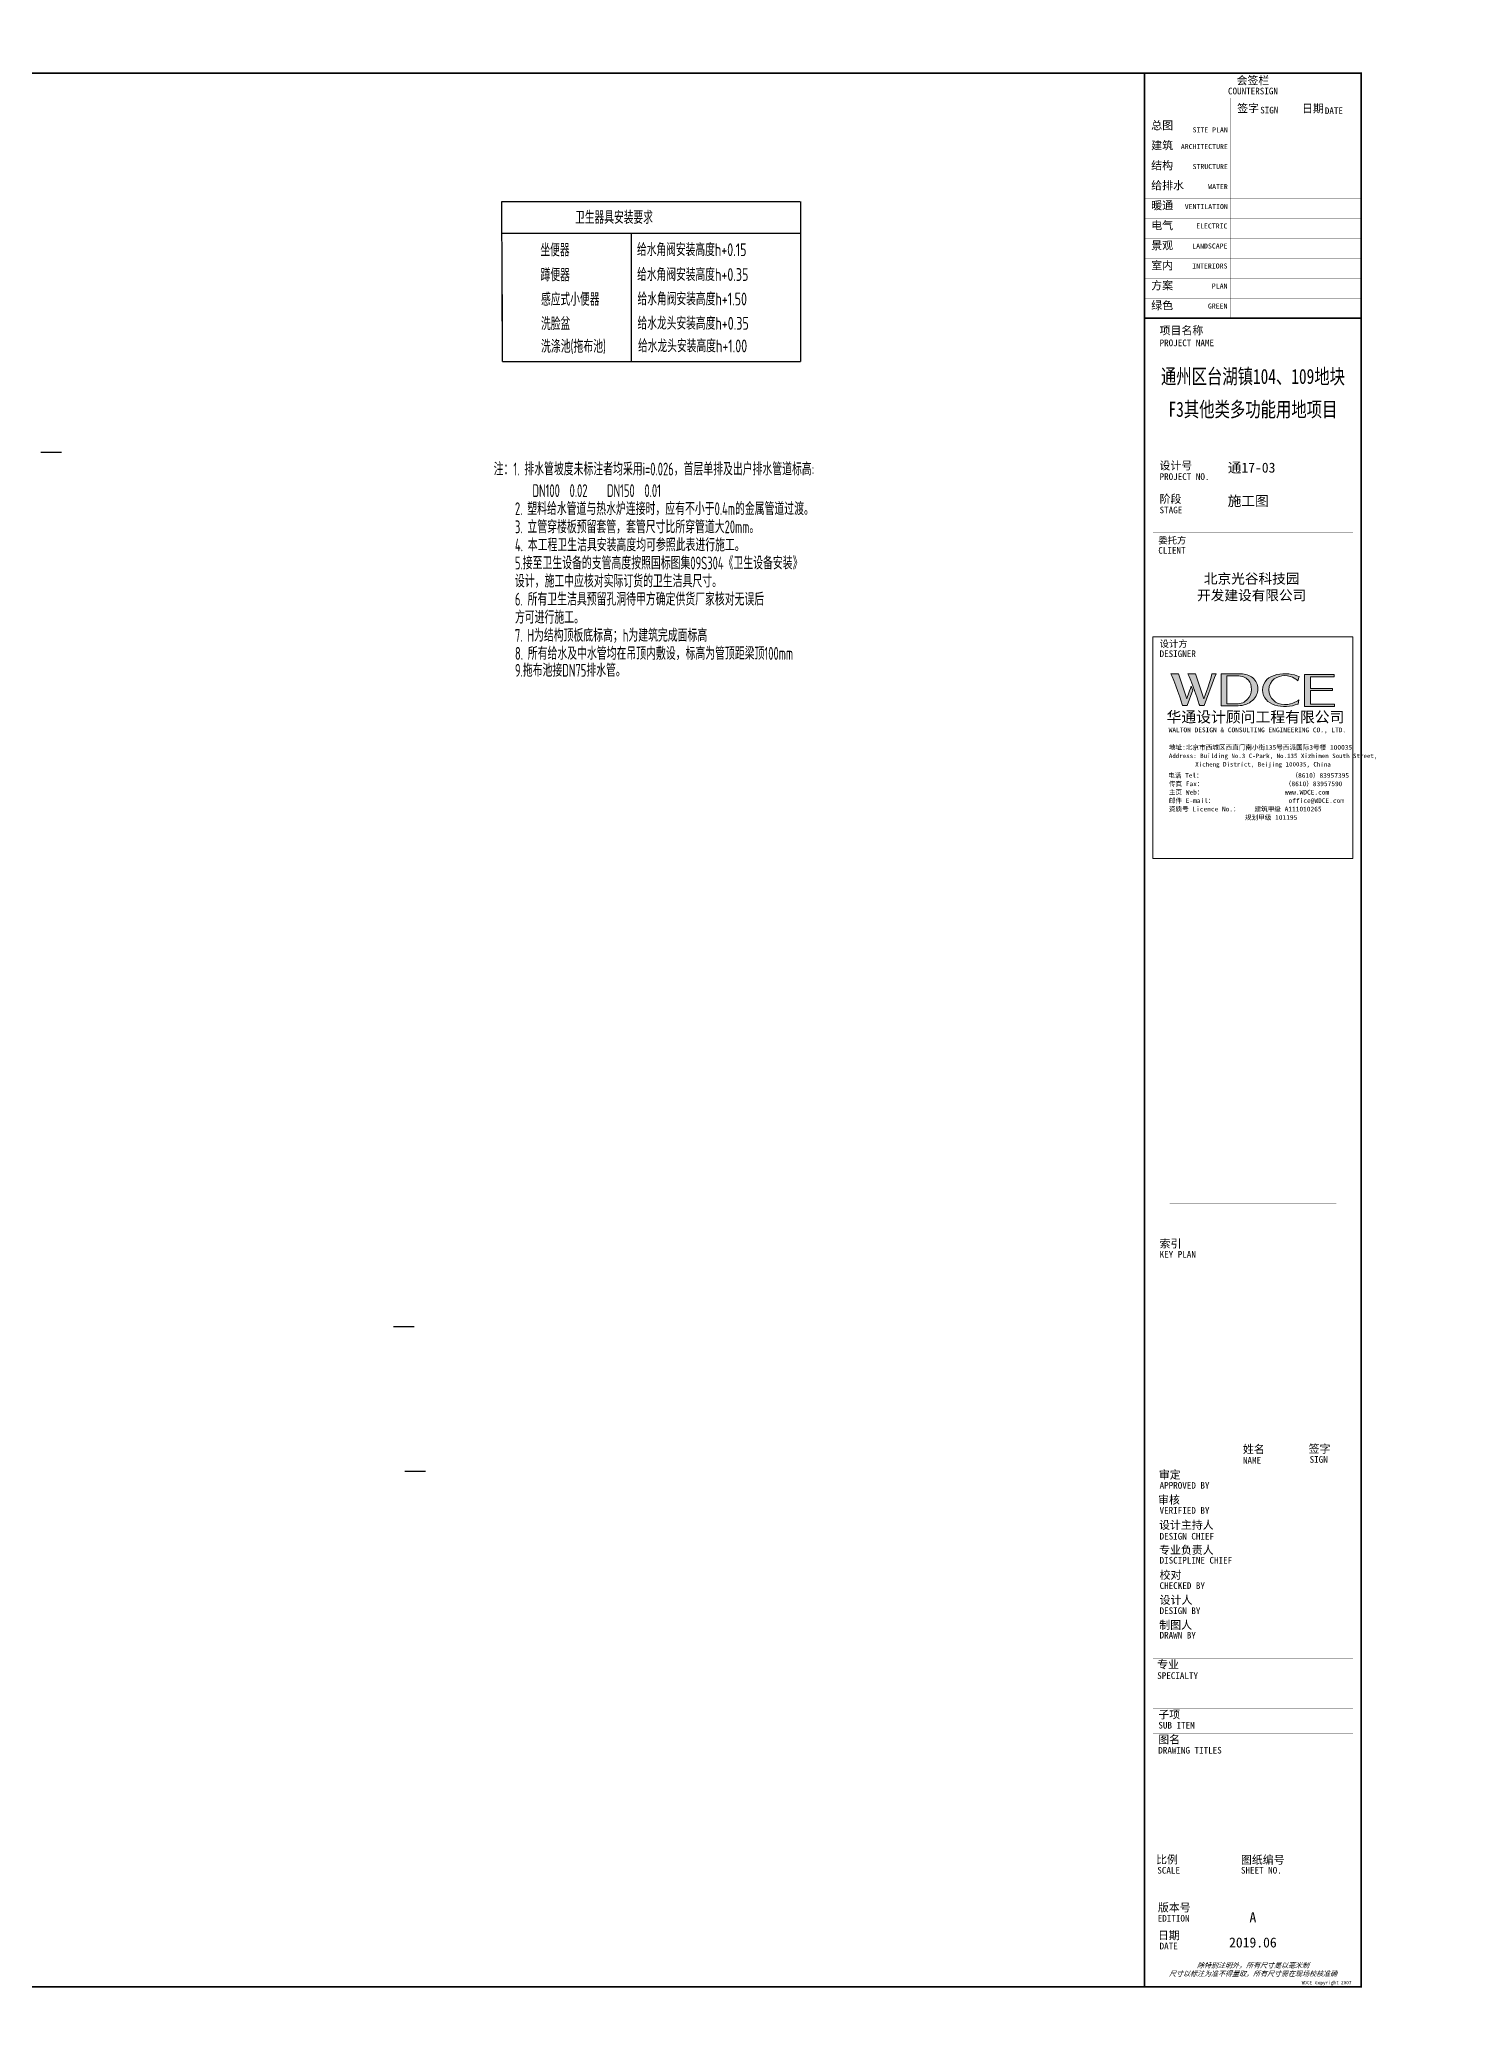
# Model space of a CAD drawing. Extents: x 175123 to 254035, y 15257 to 44959.
# Drawn here: x 196854 to 217965, y 15257 to 44959 of the extents above; entities that cross this region are included whole.
import ezdxf
from ezdxf.enums import TextEntityAlignment as Align
from ezdxf.xclip import XClip

# ---------------------------------------------------------------- set-up
doc = ezdxf.new("R2010")
doc.units = 0
doc.header["$LTSCALE"] = 1000
doc.header["$MEASUREMENT"] = 0
doc.header["$XCLIPFRAME"] = 2
doc.linetypes.add('13#结构梁$0$X-104 13#平面$0$DOTE', pattern=[2.42, 2, -0.2, 0.02, -0.2])
doc.linetypes.add('X-104 13#平面$0$DOTE', pattern=[2.42, 2, -0.2, 0.02, -0.2])
for name, color, linetype in [('13#结构梁$0$X-104 13#平面$0$A_AXIS-轴线', 36, '13#结构梁$0$X-104 13#平面$0$DOTE'), ('AXIS_TEXT', 7, 'Continuous'), ('P-标注', 7, 'Continuous'), ('X-104 13#平面$0$A_AXIS-轴线', 36, 'X-104 13#平面$0$DOTE'), ('图层1', 7, 'Continuous')]:
    doc.layers.add(name, color=color, linetype=linetype)
doc.layers.add('X-104 13#平面$0$000套内', color=226, linetype='Continuous', lineweight=30, plot=False)
doc.styles.add('COMPLEX', font='COMPLEX')
doc.styles.add('TBHZ', font='ros1.shx', dxfattribs={"width": 0.9, "bigfont": 'jd.shx'})
doc.styles.add('图签信息$0$hwxh', font='STXIHEI.TTF')
doc.styles.add('图签信息$0$华文细黑', font='STXIHEI.TTF', dxfattribs={"height": 10})

# ---------------------------------------------------------------- blocks, each defined once
blk = doc.blocks.new('X-104 13#平面')
at = {"layer": '13#结构梁$0$X-104 13#平面$0$A_AXIS-轴线', "color": 0, "linetype": '13#结构梁$0$X-104 13#平面$0$DOTE'}
for p, q in [((60408.4, 80400), (-2925, 80400)), ((60408.4, 71400), (-2925, 71400))]:
    blk.add_line(p, q, dxfattribs=at)
at = {"layer": 'X-104 13#平面$0$000套内', "color": 0}
blk.add_lwpolyline([(4100, 77750), (4100, 68700), (-750, 68700), (-750, 59850), (21950, 59850), (21950, 61450), (58250, 61450), (58250, 71300), (48400, 71300), (48400, 73450), (53400, 73450), (53400, 80500), (58250, 80500), (58250, 81290.1), (53289, 85452.6), (37950, 76613.3), (37950, 72450), (12454.9, 72450), (4447.4, 77750)], close=True, dxfattribs=at)
at = {"layer": 'X-104 13#平面$0$A_AXIS-轴线', "color": 0, "linetype": 'X-104 13#平面$0$DOTE'}
for p, q in [((60408.4, 80400), (-2925, 80400)), ((60408.4, 71400), (-2925, 71400))]:
    blk.add_line(p, q, dxfattribs=at)
at = {"color": 0, "style": '图签信息$0$华文细黑'}
for p in [(72170.3, 105564.8), (72170.3, 43164.8), (72170.3, -19235.2)]:
    blk.add_attdef('200X', text='', height=100, dxfattribs=at).set_placement(p, align=Align.BOTTOM_RIGHT)
at = {"layer": 'AXIS_TEXT', "color": 0, "style": 'COMPLEX', "width": 1.041667}
for p, p2 in [((-400, 156296.3), (0, 156296.3)), ((7800, 156296.3), (8200, 156296.3)), ((12300, 156296.3), (12700, 156296.3)), ((21300, 156296.3), (21700, 156296.3)), ((30300, 156296.3), (30700, 156296.3)), ((39300, 156296.3), (39700, 156296.3)), ((48300, 156296.3), (48700, 156296.3)), ((57300, 156296.3), (57700, 156296.3)), ((-7525, 142576), (-7125, 142576)), ((64743.5, 142576), (65143.5, 142576)), ((-7525, 139476), (-7125, 139476)), ((64743.5, 138976), (65143.5, 138976)), ((-7525, 133576), (-7125, 133576)), ((64743.5, 133576), (65143.5, 133576)), ((-7525, 124576), (-7125, 124576)), ((64743.5, 124576), (65143.5, 124576)), ((-400, 112775), (0, 112775)), ((7800, 112775), (8200, 112775)), ((12300, 112775), (12700, 112775)), ((21300, 112775), (21700, 112775)), ((30300, 112775), (30700, 112775)), ((39300, 112775), (39700, 112775)), ((48300, 112775), (48700, 112775)), ((57300, 112775), (57700, 112775)), ((-400, 89896.3), (0, 89896.3)), ((7800, 89896.3), (8200, 89896.3)), ((12300, 89896.3), (12700, 89896.3)), ((21300, 89896.3), (21700, 89896.3)), ((30300, 89896.3), (30700, 89896.3)), ((39300, 89896.3), (39700, 89896.3)), ((48300, 89896.3), (48700, 89896.3)), ((57300, 89896.3), (57700, 89896.3)), ((-7525, 80176), (-7125, 80176)), ((64743.5, 80176), (65143.5, 80176)), ((-7525, 77076), (-7125, 77076)), ((64743.5, 76576), (65143.5, 76576)), ((-7525, 71176), (-7125, 71176)), ((64743.5, 71176), (65143.5, 71176)), ((-7525, 62176), (-7125, 62176)), ((64743.5, 62176), (65143.5, 62176)), ((-400, 50375), (0, 50375)), ((7800, 50375), (8200, 50375)), ((12300, 50375), (12700, 50375)), ((21300, 50375), (21700, 50375)), ((30300, 50375), (30700, 50375)), ((39300, 50375), (39700, 50375)), ((48300, 50375), (48700, 50375)), ((57300, 50375), (57700, 50375)), ((-400, 27496.3), (0, 27496.3)), ((7800, 27496.3), (8200, 27496.3)), ((12300, 27496.3), (12700, 27496.3)), ((21300, 27496.3), (21700, 27496.3)), ((30300, 27496.3), (30700, 27496.3)), ((39300, 27496.3), (39700, 27496.3)), ((48300, 27496.3), (48700, 27496.3)), ((57300, 27496.3), (57700, 27496.3)), ((-7525, 17776), (-7125, 17776)), ((64743.5, 17776), (65143.5, 17776)), ((-7525, 14676), (-7125, 14676)), ((64743.5, 14176), (65143.5, 14176)), ((-7525, 8776), (-7125, 8776)), ((64743.5, 8776), (65143.5, 8776)), ((-7525, -224), (-7125, -224)), ((64743.5, -224), (65143.5, -224)), ((-400, -12025), (0, -12025)), ((7800, -12025), (8200, -12025)), ((12300, -12025), (12700, -12025)), ((21300, -12025), (21700, -12025)), ((30300, -12025), (30700, -12025)), ((39300, -12025), (39700, -12025)), ((48300, -12025), (48700, -12025)), ((57300, -12025), (57700, -12025))]:
    blk.add_attdef('A', text='', height=448, dxfattribs=at).set_placement(p, p2, align=Align.FIT)
blk = doc.blocks.new('图框-A1')
for points, const_width in [([(0, 0), (841, 0), (841, 594), (0, 594)], 0.05), ([(766, 584), (25, 584), (25, 10), (766, 10)], 0.5)]:
    blk.add_lwpolyline(points, close=True, dxfattribs=dict(const_width=const_width))
at = {"const_width": 0.05}
for points in [[(420.5, 594), (420.5, 592)], [(0, 297), (2, 297)], [(841, 297), (839, 297)], [(420.5, 0), (420.5, 2)]]:
    blk.add_lwpolyline(points, dxfattribs=at)
blk = doc.blocks.new('图签信息$0$WDCE Copyright200X')
at = {"const_width": 0.016}
blk.add_lwpolyline([(-10.6, 1.26, 1), (-11.4, 1.26, 1)], format="xyb", close=True, dxfattribs=at)
at = {"style": '图签信息$0$华文细黑'}
for s, p in [('WDCE ', (-11.46, 0.5)), ('     Copyright ', (-3.51, 0.5))]:
    blk.add_text(s, height=1, dxfattribs=at).set_placement(p, align=Align.BOTTOM_RIGHT)
blk.add_text('c', height=0.6, dxfattribs=at).set_placement((-11.04, 1.35), align=Align.MIDDLE_CENTER)
blk.add_attdef('200X', text='', height=1, dxfattribs=at).set_placement((-0.45, 0.5), align=Align.BOTTOM_RIGHT)
blk = doc.blocks.new('图签信息$0$logo2')
h = blk.add_hatch(color=7)
h.paths.add_polyline_path([(19.02, -7.36), (15.84, -7.36), (15.84, -3.97), (18.97, -3.97), (18.97, -4.24), (16.46, -4.24), (16.46, -5.45), (18.81, -5.45), (18.81, -5.69), (16.47, -5.69), (16.47, -7.12), (19.02, -7.12)])
edge = h.paths.add_edge_path()
edge.add_spline(control_points=[(15.26, -4.21), (15.26, -4.21), (15.13, -4.65), (15.13, -4.65), (15.13, -4.65), (14.62, -4.1), (13.73, -4.1), (13.04, -4.1), (12.07, -4.54), (12.08, -5.62), (12.08, -6.49), (12.77, -7.16), (13.73, -7.17), (14.66, -7.17), (15.23, -6.68), (15.23, -6.68), (15.23, -6.68), (15.16, -7.11), (15.16, -7.11), (13.63, -7.7), (11.42, -7.29), (11.41, -5.64), (11.4, -3.72), (14.16, -3.66), (15.26, -4.21)], knot_values=[0, 0, 0, 0, 1, 1, 1, 2, 2, 2, 3, 3, 3, 4, 4, 4, 5, 5, 5, 6, 6, 6, 7, 7, 7, 8, 8, 8, 8], degree=3, periodic=0)
edge = h.paths.add_edge_path(flags=16)
edge.add_spline(control_points=[(10.23, -5.57), (10.23, -5.16), (10.12, -4.83), (9.9, -4.58), (9.63, -4.27), (9.23, -4.12), (8.69, -4.12), (8.69, -4.12), (7.64, -4.12), (7.64, -4.12), (7.64, -4.12), (7.64, -7.1), (7.64, -7.1), (7.64, -7.1), (8.66, -7.1), (8.66, -7.1), (9.13, -7.1), (9.52, -6.93), (9.82, -6.6), (10.09, -6.31), (10.23, -5.96), (10.23, -5.57)], knot_values=[0, 0, 0, 0, 1, 1, 1, 2, 2, 2, 3, 3, 3, 4, 4, 4, 5, 5, 5, 6, 6, 6, 7, 7, 7, 7], degree=3, periodic=0)
edge = h.paths.add_edge_path()
edge.add_spline(control_points=[(10.92, -5.51), (10.92, -5.96), (10.72, -6.37), (10.34, -6.72), (9.92, -7.1), (9.41, -7.29), (8.82, -7.29), (8.82, -7.29), (7.03, -7.29), (7.03, -7.29), (7.03, -7.29), (7.03, -3.92), (7.03, -3.92), (7.03, -3.92), (9.1, -3.92), (9.1, -3.92), (9.59, -3.92), (10.01, -4.06), (10.36, -4.34), (10.73, -4.64), (10.92, -5.03), (10.92, -5.51)], knot_values=[0, 0, 0, 0, 1, 1, 1, 2, 2, 2, 3, 3, 3, 4, 4, 4, 5, 5, 5, 6, 6, 6, 7, 7, 7, 7], degree=3, periodic=0)
at = {"lineweight": 0}
blk.add_lwpolyline([(19.02, -7.36), (15.84, -7.36), (15.84, -3.97), (18.97, -3.97), (18.97, -4.24), (16.46, -4.24), (16.46, -5.45), (18.81, -5.45), (18.81, -5.69), (16.47, -5.69), (16.47, -7.12), (19.02, -7.12), (19.02, -7.36)], dxfattribs=at)
for points, knots in [([(10.92, -5.51), (10.92, -5.96), (10.72, -6.37), (10.34, -6.72), (9.92, -7.1), (9.41, -7.29), (8.82, -7.29), (8.82, -7.29), (7.03, -7.29), (7.03, -7.29), (7.03, -7.29), (7.03, -3.92), (7.03, -3.92), (7.03, -3.92), (9.1, -3.92), (9.1, -3.92), (9.59, -3.92), (10.01, -4.06), (10.36, -4.34), (10.73, -4.64), (10.92, -5.03), (10.92, -5.51)], [0, 0, 0, 0, 1, 1, 1, 2, 2, 2, 3, 3, 3, 4, 4, 4, 5, 5, 5, 6, 6, 6, 7, 7, 7, 7]), ([(10.23, -5.57), (10.23, -5.16), (10.12, -4.83), (9.9, -4.58), (9.63, -4.27), (9.23, -4.12), (8.69, -4.12), (8.69, -4.12), (7.64, -4.12), (7.64, -4.12), (7.64, -4.12), (7.64, -7.1), (7.64, -7.1), (7.64, -7.1), (8.66, -7.1), (8.66, -7.1), (9.13, -7.1), (9.52, -6.93), (9.82, -6.6), (10.09, -6.31), (10.23, -5.96), (10.23, -5.57)], [0, 0, 0, 0, 1, 1, 1, 2, 2, 2, 3, 3, 3, 4, 4, 4, 5, 5, 5, 6, 6, 6, 7, 7, 7, 7]), ([(15.26, -4.21), (15.26, -4.21), (15.13, -4.65), (15.13, -4.65), (15.13, -4.65), (14.62, -4.1), (13.73, -4.1), (13.04, -4.1), (12.07, -4.54), (12.08, -5.62), (12.08, -6.49), (12.77, -7.16), (13.73, -7.17), (14.66, -7.17), (15.23, -6.68), (15.23, -6.68), (15.23, -6.68), (15.16, -7.11), (15.16, -7.11), (13.63, -7.7), (11.42, -7.29), (11.41, -5.64), (11.4, -3.72), (14.16, -3.66), (15.26, -4.21)], [0, 0, 0, 0, 1, 1, 1, 2, 2, 2, 3, 3, 3, 4, 4, 4, 5, 5, 5, 6, 6, 6, 7, 7, 7, 8, 8, 8, 8])]:
    blk.add_open_spline(points, degree=3, knots=knots, dxfattribs=at)
blk = doc.blocks.new('图签信息$0$logo1')
h = blk.add_hatch(color=8)
edge = h.paths.add_edge_path()
edge.add_spline(control_points=[(3.86, -5.21), (3.63, -5.88), (3.39, -6.56), (3.39, -6.56), (3.39, -6.56), (2.5, -3.91), (2.5, -3.91), (2.5, -3.91), (1.8, -3.91), (1.69, -3.91), (2.02, -4.39), (2.95, -7.27), (2.95, -7.27), (2.95, -7.27), (3.44, -7.27), (3.44, -7.27), (3.44, -7.27), (4.03, -5.66), (4.03, -5.66), (4.03, -5.66), (3.86, -5.21), (3.86, -5.21)], knot_values=[0, 0, 0, 0, 1, 1, 1, 2, 2, 2, 3, 3, 3, 4, 4, 4, 5, 5, 5, 6, 6, 6, 7, 7, 7, 7], degree=3, periodic=0)
h = blk.add_hatch(color=7)
edge = h.paths.add_edge_path()
edge.add_spline(control_points=[(6.04, -3.91), (6.09, -4.1), (5.2, -6.56), (5.2, -6.56), (5.2, -6.56), (4.3, -3.91), (4.3, -3.91), (4.3, -3.91), (3.6, -3.91), (3.49, -3.91), (3.82, -4.39), (4.75, -7.27), (4.75, -7.27), (4.75, -7.27), (5.24, -7.27), (5.24, -7.27), (5.24, -7.27), (6.33, -4.3), (6.33, -4.3), (6.33, -4.3), (6.48, -3.91), (6.48, -3.91), (6.48, -3.91), (6.21, -3.91), (6.04, -3.91)], knot_values=[0, 0, 0, 0, 1, 1, 1, 2, 2, 2, 3, 3, 3, 4, 4, 4, 5, 5, 5, 6, 6, 6, 7, 7, 7, 8, 8, 8, 8], degree=3, periodic=0)
at = {"color": 8, "lineweight": 0}
blk.add_open_spline([(3.86, -5.21), (3.63, -5.88), (3.39, -6.56), (3.39, -6.56), (3.39, -6.56), (2.5, -3.91), (2.5, -3.91), (2.5, -3.91), (1.8, -3.91), (1.69, -3.91), (2.02, -4.39), (2.95, -7.27), (2.95, -7.27), (2.95, -7.27), (3.44, -7.27), (3.44, -7.27), (3.44, -7.27), (4.03, -5.66), (4.03, -5.66), (4.03, -5.66), (3.86, -5.21), (3.86, -5.21)], degree=3, knots=[0, 0, 0, 0, 1, 1, 1, 2, 2, 2, 3, 3, 3, 4, 4, 4, 5, 5, 5, 6, 6, 6, 7, 7, 7, 7], dxfattribs=at)
at = {"lineweight": 0}
blk.add_open_spline([(6.04, -3.91), (6.09, -4.1), (5.2, -6.56), (5.2, -6.56), (5.2, -6.56), (4.3, -3.91), (4.3, -3.91), (4.3, -3.91), (3.6, -3.91), (3.49, -3.91), (3.82, -4.39), (4.75, -7.27), (4.75, -7.27), (4.75, -7.27), (5.24, -7.27), (5.24, -7.27), (5.24, -7.27), (6.33, -4.3), (6.33, -4.3), (6.33, -4.3), (6.48, -3.91), (6.48, -3.91), (6.48, -3.91), (6.21, -3.91), (6.04, -3.91)], degree=3, knots=[0, 0, 0, 0, 1, 1, 1, 2, 2, 2, 3, 3, 3, 4, 4, 4, 5, 5, 5, 6, 6, 6, 7, 7, 7, 8, 8, 8, 8], dxfattribs=at)
blk.add_blockref('图签信息$0$logo2', (0, 0))
blk = doc.blocks.new('图签信息$0$时间-logo')
at = {"layer": 'Defpoints', "lineweight": 0}
blk.add_lwpolyline([(0, -23.46), (-21.17, -23.46), (-21.17, 0), (0, 0), (0, -23.46)], dxfattribs=at)
blk.add_blockref('图签信息$0$logo1', (-20.97, 0))
at = {"style": '图签信息$0$hwxh'}
for s, height, p in [('华通设计顾问工程有限公司 ', 1.15, (-19.73, -9.05)), ('WALTON DESIGN & CONSULTING ENGINEERING CO., LTD.', 0.5, (-19.5, -10.1)), ('Address: Building No.3 C-Park, No.135 Xizhimen South Street, ', 0.47, (-19.48, -12.83)), ('地址:北京市西城区西直门南小街135号西派国际3号楼 100035', 0.5, (-19.48, -11.94)), ('电话 Tel：                        （8610）83957395 ', 0.5, (-19.56, -14.91)), ('Xicheng District, Beijing 100035, China ', 0.47, (-16.69, -13.72)), ('传真 Fax：                      （8610）83957590 ', 0.5, (-19.48, -15.8)), ('主页 Web：                      www.WDCE.com ', 0.5, (-19.48, -16.69)), ('资质号 Licence No.：    建筑甲级 A111010265 ', 0.5, (-19.48, -18.47)), ('邮件 E-mail：                    office@WDCE.com ', 0.5, (-19.48, -17.58)), ('   规划甲级 101195', 0.5, (-12.6, -19.36))]:
    blk.add_text(s, height=height, dxfattribs=at).set_placement(p)

msp = doc.modelspace()

# ---------------------------------------------------------------- linework, layer by layer
for p, q in [((196874, 38772), (197184, 38772)), ((202162, 25662), (202472, 25662)), ((202330, 23494), (202640, 23494))]:
    msp.add_line(p, q)
at = {"const_width": 25}
for points in [[(213424, 44458), (213424, 40783), (216674, 40783), (216674, 44458)], [(213424, 15758), (216674, 15758), (216674, 40783), (213424, 40783)]]:
    msp.add_lwpolyline(points, close=True, dxfattribs=at)
at = {"const_width": 2.5}
for points in [[(213424, 44083), (216674, 44083)], [(214717, 44083), (214717, 40783)], [(215719, 44083), (215719, 40783)], [(213424, 43783), (216674, 43783)], [(213424, 43483), (216674, 43483)], [(213424, 43183), (216674, 43183)], [(213424, 42883), (216674, 42883)], [(213424, 42583), (216674, 42583)], [(213424, 42283), (216674, 42283)], [(213424, 41983), (216674, 41983)], [(213424, 41683), (216674, 41683)], [(213424, 41383), (216674, 41383)], [(213424, 41383), (216674, 41383)], [(213424, 41083), (216674, 41083)], [(213424, 40783), (216674, 40783)], [(213549, 38301), (216549, 38301)], [(213549, 37801), (216549, 37801)], [(216549, 36151), (216549, 37564), (213549, 37564), (213549, 36151)], [(213549, 36151), (216549, 36151)], [(213549, 36004), (213549, 27149)], [(213549, 36004), (216549, 36004)], [(213549, 27149), (216549, 27149), (216549, 36004)], [(213799, 32676), (216299, 32676)], [(213799, 30199), (216299, 30199)], [(213799, 27501), (216299, 27501)], [(213549, 27149), (216549, 27149)], [(213549, 26645), (216549, 26645)], [(213549, 20921), (216549, 20921), (216549, 23921), (213549, 23921), (213549, 20921)], [(214799, 23921), (214799, 20921)], [(215674, 23921), (215674, 20921)], [(213549, 23546), (216549, 23546)], [(213549, 23171), (216549, 23171)], [(213549, 22796), (216549, 22796)], [(213549, 22421), (216549, 22421)], [(213549, 22046), (216549, 22046)], [(213549, 21671), (216549, 21671)], [(213549, 21296), (216549, 21296)], [(213549, 20683), (216549, 20683), (216549, 16258), (213549, 16258), (213549, 20683)], [(213549, 19933), (216549, 19933)], [(213549, 19558), (216549, 19558)], [(213549, 17758), (216549, 17758)], [(214799, 17758), (214799, 17058)], [(213549, 17058), (216549, 17058)], [(213549, 16658), (216549, 16658)]]:
    msp.add_lwpolyline(points, dxfattribs=at)
at = {"layer": 'P-标注'}
for p, q in [((203795, 40134), (203787, 42531)), ((203787, 42531), (208253, 42531)), ((208262, 42531), (208262, 40134)), ((203787, 42056), (208253, 42056)), ((205728, 40134), (205728, 42056)), ((203795, 40138), (203795, 41138)), ((203795, 40134), (208262, 40134))]:
    msp.add_line(p, q, dxfattribs=at)

# ---------------------------------------------------------------- block references
at = {"xscale": 50, "yscale": 50, "zscale": 50}
msp.add_blockref('图框-A1', (175124, 15258), dxfattribs=at)
at = {"ltscale": 0.001, "xscale": 141.7344968765762, "yscale": 141.7344968765762, "zscale": 141.7344968765762}
msp.add_blockref('图签信息$0$时间-logo', (216549, 36004), dxfattribs=at)
at = {"xscale": 50, "yscale": 50, "zscale": 50}
msp.add_blockref('图签信息$0$WDCE Copyright200X', (216549, 15758), dxfattribs=at).add_auto_attribs({'200X': '2007'})
at = {"layer": '图层1', "color": 251}
ref = msp.add_blockref('X-104 13#平面', (188024, -40330), dxfattribs=at)
XClip(ref).set_block_clipping_path([(47300.0000000066, 70599.9999999998), (54100.0000000072, 81199.9999999998)])

# ---------------------------------------------------------------- texts
at = {"style": '图签信息$0$华文细黑'}
for s, height, p in [('会签栏', 120, (215049, 44408)), ('COUNTERSIGN', 100, (215049, 44238))]:
    msp.add_text(s, height=height, dxfattribs=at).set_placement(p, align=Align.TOP_CENTER)
for s, height, p in [('签字', 120, (214813, 43990)), ('日期', 120, (215785, 43987)), ('总图', 120, (213524, 43733)), ('SIGN', 100, (215158, 43952)), ('DATE', 100, (216127, 43943)), ('建筑', 120, (213524, 43433)), ('结构', 120, (213524, 43133)), ('给排水', 120, (213524, 42833)), ('暖通', 120, (213524, 42533)), ('电气', 120, (213524, 42233)), ('景观', 120, (213524, 41933)), ('室内', 120, (213524, 41633)), ('方案', 120, (213524, 41333)), ('绿色', 120, (213524, 41033)), ('项目名称', 120, (213649, 40658)), ('PROJECT NAME', 100, (213649, 40462)), ('设计号', 120, (213647, 38632)), ('PROJECT NO.', 100, (213649, 38456)), ('阶段', 120, (213649, 38132)), ('STAGE', 100, (213649, 37956)), ('委托方', 100, (213630, 37501)), ('CLIENT', 100, (213630, 37351)), ('设计方', 100, (213649, 35950)), ('DESIGNER', 100, (213649, 35800)), ('索引', 120, (213649, 26965)), ('KEY PLAN', 100, (213649, 26795)), ('姓名', 120, (214899, 23882)), ('签字', 120, (215884, 23887)), ('审定', 120, (213638, 23499)), ('NAME', 100, (214899, 23706)), ('SIGN', 100, (215899, 23718)), ('APPROVED BY', 100, (213649, 23330)), ('审核', 120, (213627, 23123)), ('VERIFIED BY', 100, (213649, 22954)), ('设计主持人', 120, (213641, 22746)), ('专业负责人', 120, (213641, 22371)), ('DESIGN CHIEF', 100, (213649, 22567)), ('校对', 120, (213649, 21996)), ('DISCIPLINE CHIEF', 100, (213649, 22207)), ('CHECKED BY', 100, (213649, 21827)), ('设计人', 120, (213649, 21621)), ('DESIGN BY', 100, (213649, 21450)), ('制图人', 120, (213644, 21246)), ('DRAWN BY', 100, (213649, 21083)), ('专业', 120, (213613, 20654)), ('SPECIALTY', 100, (213613, 20477)), ('子项', 120, (213631, 19904)), ('SUB ITEM', 100, (213631, 19733)), ('DRAWING TITLES', 100, (213629, 19358)), ('图名', 120, (213629, 19528)), ('比例', 120, (213597, 17729)), ('SCALE', 100, (213615, 17558)), ('SHEET NO.', 100, (214869, 17558)), ('图纸编号', 120, (214869, 17724)), ('版本号', 120, (213624, 17009)), ('EDITION', 100, (213621, 16838)), ('日期', 120, (213624, 16592)), ('DATE', 100, (213649, 16421))]:
    msp.add_text(s, height=height, dxfattribs=at).set_placement(p, align=Align.TOP_LEFT)
for s, p in [('ARCHITECTURE', (214672, 43393)), ('SITE PLAN', (214672, 43643)), ('STRUCTURE', (214672, 43093)), ('WATER', (214672, 42793)), ('VENTILATION', (214672, 42493)), ('ELECTRIC', (214667, 42202)), ('LANDSCAPE', (214667, 41902)), ('INTERIORS', (214667, 41602)), ('PLAN', (214667, 41302)), ('GREEN', (214667, 41002))]:
    msp.add_text(s, height=75, dxfattribs=at).set_placement(p, align=Align.TOP_RIGHT)
at = {"color": 4, "style": '图签信息$0$华文细黑', "width": 0.75}
for s, p in [('通州区台湖镇104、109地块', (215049, 39797)), ('F3其他类多功能用地项目', (215049, 39303))]:
    msp.add_text(s, height=225, dxfattribs=at).set_placement(p, align=Align.CENTER)
at = {"color": 4, "style": '图签信息$0$华文细黑'}
for s, p in [('A', (215048, 16728)), ('2019.06', (215048, 16350))]:
    msp.add_text(s, height=150, dxfattribs=at).set_placement(p, align=Align.CENTER)
at = {"style": '图签信息$0$华文细黑', "oblique": 20}
for s, p in [('除特别注明外，所有尺寸是以毫米制', (215049, 16083)), ('尺寸以标注为准不得量取，所有尺寸需在现场校核准确', (215049, 15958))]:
    msp.add_text(s, height=75, dxfattribs=at).set_placement(p, align=Align.MIDDLE_CENTER)
at = {"color": 4, "ltscale": 0.001, "char_height": 150, "width": 2924.47, "style": '图签信息$0$华文细黑'}
for s, insert, attachment_point in [('通17-03', (214671, 38534), 4), ('施工图', (214671, 38034), 4), ('北京光谷科技园\\P开发建设有限公司', (215030, 36743), 5)]:
    msp.add_mtext(s, dxfattribs=dict(at, insert=insert, attachment_point=attachment_point))
at = {"layer": 'P-标注', "style": 'TBHZ'}
for s, width, p in [('卫生器具安装要求', 0.8, (204884, 42196)), ('坐便器', 0.8, (204364, 41708)), ('给水角阀安装高度h+0.15', 0.8, (205812, 41713)), ('蹲便器', 0.8, (204367, 41335)), ('给水角阀安装高度h+0.35', 0.8, (205814, 41340)), ('感应式小便器', 0.8, (204373, 40969)), ('给水角阀安装高度h+1.50', 0.8, (205820, 40974)), ('洗脸盆', 0.8, (204373, 40603)), ('给水龙头安装高度h+0.35', 0.8, (205820, 40609)), ('洗涤池(拖布池)', 0.7, (204373, 40263)), ('给水龙头安装高度h+1.00', 0.8, (205828, 40270)), ('注：1. 排水管坡度未标注者均采用i=0.026，首层单排及出户排水管道标高:', 0.7, (203663, 38424)), ('2. 塑料给水管道与热水炉连接时，应有不小于0.4m的金属管道过渡。', 0.7, (203982, 37829)), ('DN100  0.02    DN150  0.01', 0.7, (204244, 38100)), ('3. 立管穿楼板预留套管，套管尺寸比所穿管道大20mm。', 0.7, (203982, 37557)), ('4. 本工程卫生洁具安装高度均可参照此表进行施工。', 0.7, (203982, 37286)), ('5.接至卫生设备的支管高度按照国标图集09S304《卫生设备安装》', 0.7, (203982, 37015)), ('设计，施工中应核对实际订货的卫生洁具尺寸。', 0.7, (203982, 36744)), ('6. 所有卫生洁具预留孔洞待甲方确定供货厂家核对无误后', 0.7, (203982, 36472)), ('方可进行施工。', 0.7, (203982, 36201)), ('7. H为结构顶板底标高；h为建筑完成面标高', 0.7, (203982, 35930)), ('8. 所有给水及中水管均在吊顶内敷设，标高为管顶距梁顶100mm', 0.7, (203982, 35659)), ('9.拖布池接DN75排水管。', 0.7, (203982, 35406))]:
    msp.add_text(s, height=192, dxfattribs=dict(at, width=width)).set_placement(p)

doc.saveas('drawing.dxf')
